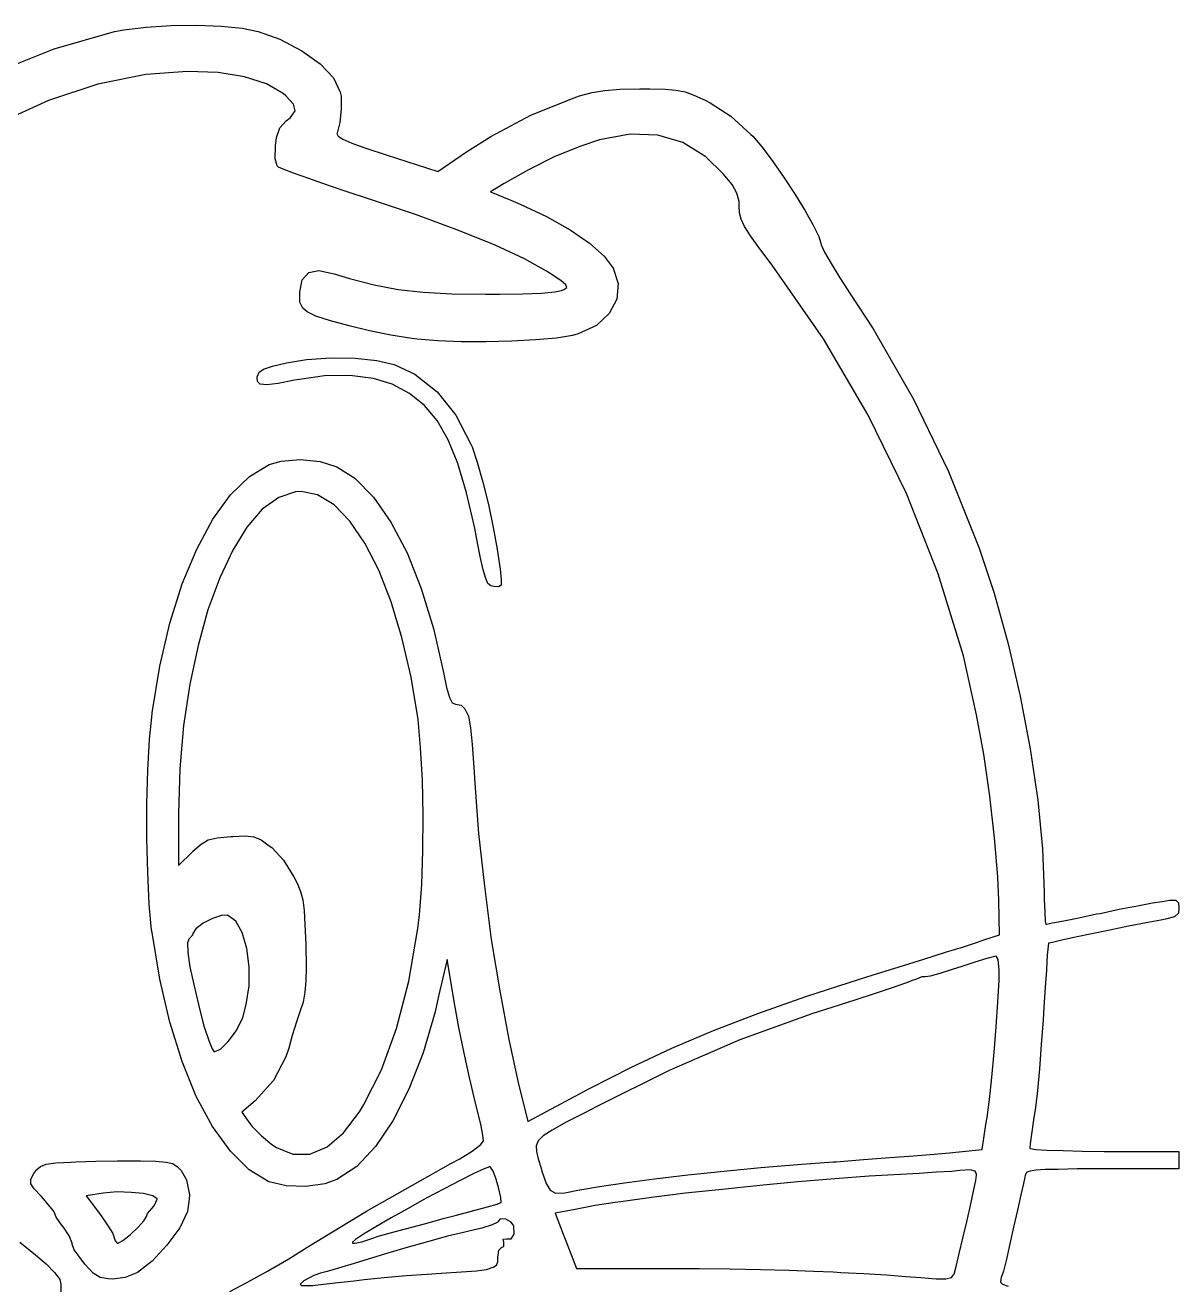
# Model space of a CAD drawing. Extents: x 87 to 114.3, y -106.8 to -95.5.
# Drawn here: x 106.988 to 109.698, y -101.097 to -98.137 of the extents above; entities that cross this region are included whole.
import ezdxf

# ---------------------------------------------------------------- set-up
doc = ezdxf.new("R2010")
doc.units = 0
doc.layers.add('BLACK', color=7, linetype='CONTINUOUS')

msp = doc.modelspace()

# ---------------------------------------------------------------- linework, layer by layer
at = {"layer": 'BLACK', "linetype": 'CONTINUOUS'}
for p, q in [((107.056, -98.1919), (107.198, -98.1517)), ((107.198, -98.1517), (107.22, -98.1474)), ((107.22, -98.1474), (107.272, -98.141)), ((107.272, -98.141), (107.331, -98.1374)), ((107.331, -98.1374), (107.391, -98.1366)), ((107.391, -98.1366), (107.448, -98.1387)), ((107.448, -98.1387), (107.498, -98.1436)), ((107.498, -98.1436), (107.535, -98.1514)), ((107.535, -98.1514), (107.586, -98.1697)), ((107.586, -98.1697), (107.638, -98.1965)), ((106.914, -98.2487), (107.056, -98.1919)), ((107.638, -98.1965), (107.681, -98.2272)), ((107.681, -98.2272), (107.712, -98.2603)), ((107.271, -98.2524), (107.159, -98.2753)), ((107.369, -98.245), (107.271, -98.2524)), ((107.441, -98.248), (107.369, -98.245)), ((107.503, -98.2581), (107.441, -98.248)), ((107.555, -98.2746), (107.503, -98.2581)), ((107.712, -98.2603), (107.728, -98.2939)), ((107.159, -98.2753), (107.043, -98.3134)), ((107.594, -98.2971), (107.555, -98.2746)), ((107.6, -98.3026), (107.594, -98.2971)), ((107.728, -98.2939), (107.73, -98.3033)), ((108.29, -98.3028), (108.32, -98.2946)), ((108.32, -98.2946), (108.35, -98.2896)), ((108.35, -98.2896), (108.385, -98.2872)), ((108.385, -98.2872), (108.432, -98.2863)), ((108.432, -98.2863), (108.455, -98.2863)), ((108.455, -98.2863), (108.491, -98.2868)), ((108.491, -98.2868), (108.517, -98.2889)), ((108.517, -98.2889), (108.538, -98.2934)), ((108.538, -98.2934), (108.559, -98.3012)), ((108.559, -98.3012), (108.585, -98.313)), ((107.043, -98.3134), (106.925, -98.3663)), ((107.618, -98.3222), (107.6, -98.3026)), ((107.622, -98.3376), (107.618, -98.3222)), ((107.73, -98.3033), (107.73, -98.3329)), ((108.176, -98.3479), (108.271, -98.3093)), ((108.271, -98.3093), (108.29, -98.3028)), ((108.585, -98.313), (108.597, -98.3192)), ((108.597, -98.3192), (108.646, -98.3505)), ((107.586, -98.3776), (107.601, -98.361)), ((107.601, -98.361), (107.611, -98.353)), ((107.611, -98.353), (107.622, -98.3376)), ((107.73, -98.3329), (107.727, -98.365)), ((108.082, -98.3979), (108.176, -98.3479)), ((108.646, -98.3505), (108.693, -98.3933)), ((107.578, -98.4005), (107.586, -98.3776)), ((107.721, -98.39), (107.72, -98.3911)), ((107.727, -98.365), (107.721, -98.39)), ((107.575, -98.4502), (107.576, -98.42)), ((107.576, -98.42), (107.578, -98.4005)), ((107.72, -98.3911), (107.723, -98.3972)), ((107.723, -98.3972), (107.734, -98.4044)), ((107.734, -98.4044), (107.755, -98.4135)), ((107.755, -98.4135), (107.788, -98.4256)), ((108.025, -98.4343), (108.082, -98.3979)), ((108.337, -98.4057), (108.291, -98.4212)), ((108.409, -98.3927), (108.337, -98.4057)), ((108.474, -98.3948), (108.409, -98.3927)), ((108.533, -98.4124), (108.474, -98.3948)), ((108.587, -98.4455), (108.533, -98.4124)), ((108.693, -98.3933), (108.697, -98.3971)), ((108.697, -98.3971), (108.719, -98.4233)), ((107.788, -98.4256), (107.836, -98.4412)), ((107.836, -98.4412), (107.957, -98.4799)), ((107.957, -98.4799), (108.025, -98.4343)), ((108.231, -98.4459), (108.17, -98.476)), ((108.291, -98.4212), (108.231, -98.4459)), ((108.628, -98.4855), (108.587, -98.4455)), ((108.719, -98.4233), (108.744, -98.4569)), ((107.58, -98.4672), (107.575, -98.4502)), ((107.583, -98.4701), (107.58, -98.4672)), ((107.594, -98.475), (107.583, -98.4701)), ((107.618, -98.4842), (107.594, -98.475)), ((108.17, -98.476), (108.113, -98.5087)), ((108.744, -98.4569), (108.771, -98.495)), ((107.654, -98.4969), (107.618, -98.4842)), ((107.698, -98.5122), (107.654, -98.4969)), ((108.113, -98.5087), (108.081, -98.5283)), ((108.649, -98.5109), (108.628, -98.4855)), ((108.771, -98.495), (108.797, -98.5346)), ((107.749, -98.5294), (107.698, -98.5122)), ((107.79, -98.5428), (107.749, -98.5294)), ((108.081, -98.5283), (108.129, -98.5477)), ((108.66, -98.5308), (108.649, -98.5109)), ((108.665, -98.5506), (108.66, -98.5308)), ((108.797, -98.5346), (108.82, -98.5726)), ((107.907, -98.5823), (107.79, -98.5428)), ((108.129, -98.5477), (108.151, -98.557)), ((108.151, -98.557), (108.213, -98.586)), ((108.665, -98.5623), (108.665, -98.5506)), ((108.666, -98.5772), (108.665, -98.5623)), ((108.008, -98.6192), (107.907, -98.5823)), ((108.213, -98.586), (108.268, -98.6171)), ((108.67, -98.5919), (108.666, -98.5772)), ((108.678, -98.6091), (108.67, -98.5919)), ((108.82, -98.5726), (108.839, -98.6063)), ((108.092, -98.6535), (108.008, -98.6192)), ((108.268, -98.6171), (108.314, -98.6487)), ((108.692, -98.6315), (108.678, -98.6091)), ((108.839, -98.6063), (108.852, -98.6326)), ((108.161, -98.6851), (108.092, -98.6535)), ((108.314, -98.6487), (108.348, -98.6792)), ((108.714, -98.6618), (108.692, -98.6315)), ((108.852, -98.6326), (108.857, -98.6485)), ((108.857, -98.6485), (108.858, -98.6524)), ((108.858, -98.6524), (108.866, -98.6695)), ((108.213, -98.7141), (108.161, -98.6851)), ((108.348, -98.6792), (108.369, -98.7069)), ((108.743, -98.7006), (108.714, -98.6618)), ((108.866, -98.6695), (108.881, -98.6962)), ((107.654, -98.7177), (107.678, -98.713)), ((107.678, -98.713), (107.714, -98.7204)), ((108.221, -98.7196), (108.213, -98.7141)), ((108.369, -98.7069), (108.381, -98.7433)), ((108.863, -98.8736), (108.743, -98.7006)), ((108.881, -98.6962), (108.902, -98.7298)), ((107.633, -98.7626), (107.639, -98.735)), ((107.639, -98.735), (107.654, -98.7177)), ((107.714, -98.7204), (107.75, -98.7314)), ((107.75, -98.7314), (107.808, -98.7464)), ((108.246, -98.7362), (108.221, -98.7196)), ((108.258, -98.7463), (108.246, -98.7362)), ((108.381, -98.7433), (108.378, -98.7804)), ((108.902, -98.7298), (108.926, -98.7673)), ((107.633, -98.7869), (107.633, -98.7626)), ((107.808, -98.7464), (107.864, -98.757)), ((107.864, -98.757), (107.923, -98.7638)), ((107.923, -98.7638), (107.99, -98.7676)), ((107.99, -98.7676), (108.069, -98.7687)), ((108.069, -98.7687), (108.103, -98.7686)), ((108.103, -98.7686), (108.157, -98.7677)), ((108.157, -98.7677), (108.201, -98.7658)), ((108.201, -98.7658), (108.232, -98.7632)), ((108.232, -98.7632), (108.248, -98.7599)), ((108.248, -98.7599), (108.253, -98.7574)), ((108.253, -98.7574), (108.26, -98.7525)), ((108.26, -98.7525), (108.258, -98.7463)), ((108.926, -98.7673), (108.98, -98.8496)), ((107.64, -98.8014), (107.633, -98.7869)), ((107.65, -98.81), (107.64, -98.8014)), ((108.378, -98.7804), (108.36, -98.8139)), ((107.671, -98.8199), (107.65, -98.81)), ((107.705, -98.8313), (107.671, -98.8199)), ((107.749, -98.8431), (107.705, -98.8313)), ((108.36, -98.8139), (108.33, -98.8418)), ((107.797, -98.8544), (107.749, -98.8431)), ((107.847, -98.8644), (107.797, -98.8544)), ((107.896, -98.8722), (107.847, -98.8644)), ((108.287, -98.8617), (108.274, -98.8652)), ((108.33, -98.8418), (108.287, -98.8617)), ((108.98, -98.8496), (109.075, -99.0148)), ((107.909, -98.8738), (107.896, -98.8722)), ((107.957, -98.878), (107.909, -98.8738)), ((108.012, -98.8802), (107.957, -98.878)), ((108.071, -98.8805), (108.012, -98.8802)), ((108.131, -98.879), (108.071, -98.8805)), ((108.187, -98.8759), (108.131, -98.879)), ((108.236, -98.8713), (108.187, -98.8759)), ((108.274, -98.8652), (108.236, -98.8713)), ((108.968, -99.0525), (108.863, -98.8736)), ((107.602, -98.9294), (107.649, -98.9218)), ((107.649, -98.9218), (107.706, -98.9178)), ((107.706, -98.9178), (107.763, -98.9185)), ((107.763, -98.9185), (107.814, -98.9239)), ((107.534, -98.9609), (107.538, -98.9516)), ((107.538, -98.9516), (107.548, -98.9443)), ((107.548, -98.9443), (107.569, -98.9374)), ((107.569, -98.9374), (107.602, -98.9294)), ((107.814, -98.9239), (107.855, -98.9338)), ((107.855, -98.9338), (107.903, -98.9564)), ((107.533, -98.9629), (107.534, -98.9609)), ((107.534, -98.9738), (107.533, -98.9629)), ((107.54, -98.9799), (107.534, -98.9738)), ((107.556, -98.9813), (107.54, -98.9799)), ((107.582, -98.9782), (107.556, -98.9813)), ((107.621, -98.9706), (107.582, -98.9782)), ((107.632, -98.9684), (107.621, -98.9706)), ((107.691, -98.96), (107.632, -98.9684)), ((107.751, -98.9595), (107.691, -98.96)), ((107.806, -98.9664), (107.751, -98.9595)), ((107.85, -98.9797), (107.806, -98.9664)), ((107.891, -99.0018), (107.85, -98.9797)), ((107.903, -98.9564), (107.956, -98.9979)), ((107.926, -99.0298), (107.891, -99.0018)), ((107.956, -98.9979), (108, -99.0529)), ((107.956, -99.0653), (107.926, -99.0298)), ((109.075, -99.0148), (109.157, -99.185)), ((107.982, -99.1101), (107.956, -99.0653)), ((108, -99.0529), (108.035, -99.1209)), ((109.058, -99.2367), (108.968, -99.0525)), ((108.004, -99.166), (107.982, -99.1101)), ((108.035, -99.1209), (108.038, -99.1268)), ((108.038, -99.1268), (108.05, -99.1629)), ((107.561, -99.1684), (107.589, -99.1604)), ((107.589, -99.1604), (107.634, -99.1568)), ((107.634, -99.1568), (107.681, -99.1614)), ((107.515, -99.1963), (107.561, -99.1684)), ((107.681, -99.1614), (107.72, -99.1739)), ((107.72, -99.1739), (107.762, -99.2008)), ((108.025, -99.2347), (108.004, -99.166)), ((108.05, -99.1629), (108.063, -99.2097)), ((109.157, -99.185), (109.229, -99.365)), ((107.47, -99.2397), (107.515, -99.1963)), ((107.762, -99.2008), (107.806, -99.2454)), ((108.063, -99.2097), (108.076, -99.2625)), ((107.429, -99.2971), (107.47, -99.2397)), ((107.584, -99.2456), (107.545, -99.2736)), ((107.623, -99.2325), (107.584, -99.2456)), ((107.636, -99.2317), (107.623, -99.2325)), ((107.675, -99.2398), (107.636, -99.2317)), ((107.714, -99.2635), (107.675, -99.2398)), ((107.806, -99.2454), (107.847, -99.3042)), ((108.044, -99.3178), (108.025, -99.2347)), ((109.133, -99.4255), (109.058, -99.2367)), ((107.545, -99.2736), (107.509, -99.3153)), ((107.751, -99.3015), (107.714, -99.2635)), ((108.076, -99.2625), (108.087, -99.3166)), ((107.391, -99.3673), (107.429, -99.2971)), ((107.786, -99.3529), (107.751, -99.3015)), ((107.847, -99.3042), (107.885, -99.376)), ((107.509, -99.3153), (107.476, -99.3694)), ((108.048, -99.3396), (108.044, -99.3178)), ((108.087, -99.3166), (108.097, -99.3672)), ((107.357, -99.4491), (107.391, -99.3673)), ((107.819, -99.4163), (107.786, -99.3529)), ((108.057, -99.3848), (108.048, -99.3396)), ((108.097, -99.3672), (108.103, -99.4095)), ((109.229, -99.365), (109.264, -99.471)), ((107.476, -99.3694), (107.445, -99.4347)), ((107.885, -99.376), (107.918, -99.4595)), ((108.064, -99.4161), (108.057, -99.3848)), ((107.848, -99.4907), (107.819, -99.4163)), ((108.07, -99.4363), (108.064, -99.4161)), ((108.103, -99.4095), (108.104, -99.4134)), ((108.104, -99.4134), (108.106, -99.4388)), ((109.192, -99.6181), (109.133, -99.4255)), ((107.328, -99.5412), (107.357, -99.4491)), ((107.445, -99.4347), (107.417, -99.5098)), ((108.075, -99.4478), (108.07, -99.4363)), ((108.082, -99.4533), (108.075, -99.4478)), ((108.09, -99.4553), (108.082, -99.4533)), ((108.1, -99.4561), (108.09, -99.4553)), ((108.106, -99.4518), (108.1, -99.4561)), ((108.106, -99.4388), (108.106, -99.4518)), ((107.918, -99.4595), (107.947, -99.5535)), ((109.264, -99.471), (109.297, -99.5894)), ((107.417, -99.5098), (107.394, -99.5934)), ((107.873, -99.575), (107.848, -99.4907)), ((107.304, -99.6424), (107.328, -99.5412)), ((107.895, -99.668), (107.873, -99.575)), ((107.947, -99.5535), (107.971, -99.6568)), ((107.394, -99.5934), (107.375, -99.6843)), ((109.297, -99.5894), (109.325, -99.7124)), ((109.223, -99.7567), (109.192, -99.6181)), ((107.286, -99.7514), (107.304, -99.6424)), ((107.971, -99.6568), (107.978, -99.6922)), ((107.375, -99.6843), (107.36, -99.7812)), ((107.911, -99.7675), (107.895, -99.668)), ((107.978, -99.6922), (107.985, -99.7159)), ((107.985, -99.7159), (107.991, -99.7282)), ((109.325, -99.7124), (109.349, -99.8363)), ((107.286, -99.7538), (107.286, -99.7514)), ((107.991, -99.7282), (107.999, -99.7317)), ((107.999, -99.7317), (107.999, -99.7317)), ((107.999, -99.7317), (108.012, -99.7341)), ((108.012, -99.7341), (108.021, -99.7427)), ((108.021, -99.7427), (108.029, -99.7595)), ((107.28, -99.8141), (107.286, -99.7538)), ((107.36, -99.7812), (107.351, -99.8829)), ((107.917, -99.8334), (107.911, -99.7675)), ((108.029, -99.7595), (108.034, -99.7866)), ((109.24, -99.8491), (109.223, -99.7567)), ((108.034, -99.7866), (108.038, -99.8262)), ((107.276, -99.8862), (107.28, -99.8141)), ((107.921, -99.9101), (107.917, -99.8334)), ((108.038, -99.8262), (108.042, -99.8804)), ((109.349, -99.8363), (109.367, -99.9571)), ((109.254, -99.9472), (109.24, -99.8491)), ((107.274, -99.9656), (107.276, -99.8862)), ((107.351, -99.8829), (107.348, -99.988)), ((108.042, -99.8804), (108.044, -99.9173)), ((107.923, -99.9925), (107.921, -99.9101)), ((108.044, -99.9173), (108.05, -99.9925)), ((109.265, -100.045), (109.254, -99.9472)), ((109.367, -99.9571), (109.378, -100.071)), ((107.274, -100.048), (107.274, -99.9656)), ((107.348, -99.988), (107.348, -100.11)), ((107.922, -100.076), (107.923, -99.9925)), ((108.05, -99.9925), (108.053, -100.035)), ((107.276, -100.127), (107.274, -100.048)), ((107.418, -100.05), (107.439, -100.045)), ((107.439, -100.045), (107.471, -100.042)), ((107.471, -100.042), (107.476, -100.042)), ((107.476, -100.042), (107.505, -100.041)), ((107.505, -100.041), (107.525, -100.043)), ((107.525, -100.043), (107.542, -100.05)), ((108.053, -100.035), (108.067, -100.159)), ((109.273, -100.137), (109.265, -100.045)), ((107.348, -100.11), (107.381, -100.078)), ((107.381, -100.078), (107.382, -100.077)), ((107.382, -100.077), (107.401, -100.06)), ((107.401, -100.06), (107.418, -100.05)), ((107.542, -100.05), (107.561, -100.064)), ((107.561, -100.064), (107.567, -100.068)), ((107.567, -100.068), (107.595, -100.098)), ((107.92, -100.155), (107.922, -100.076)), ((109.378, -100.071), (109.382, -100.174)), ((107.595, -100.098), (107.619, -100.137)), ((107.279, -100.201), (107.276, -100.127)), ((107.619, -100.137), (107.627, -100.152)), ((109.275, -100.192), (109.273, -100.137)), ((107.627, -100.152), (107.635, -100.171)), ((107.914, -100.226), (107.92, -100.155)), ((108.067, -100.159), (108.083, -100.284)), ((107.635, -100.171), (107.64, -100.191)), ((107.64, -100.191), (107.643, -100.216)), ((109.277, -100.273), (109.275, -100.192)), ((109.382, -100.174), (109.382, -100.19)), ((109.382, -100.19), (109.383, -100.22)), ((109.636, -100.198), (109.659, -100.195)), ((109.659, -100.195), (109.676, -100.192)), ((109.676, -100.192), (109.691, -100.192)), ((109.691, -100.192), (109.697, -100.198)), ((107.285, -100.262), (107.279, -100.201)), ((107.643, -100.216), (107.645, -100.249)), ((107.91, -100.258), (107.914, -100.226)), ((109.383, -100.22), (109.384, -100.241)), ((109.463, -100.233), (109.505, -100.224)), ((109.505, -100.224), (109.513, -100.223)), ((109.513, -100.223), (109.558, -100.213)), ((109.558, -100.213), (109.601, -100.205)), ((109.601, -100.205), (109.636, -100.198)), ((109.697, -100.222), (109.688, -100.231)), ((109.697, -100.198), (109.698, -100.21)), ((109.698, -100.21), (109.697, -100.222)), ((107.406, -100.246), (107.389, -100.259)), ((107.428, -100.235), (107.406, -100.246)), ((107.449, -100.228), (107.428, -100.235)), ((107.463, -100.227), (107.449, -100.228)), ((107.483, -100.241), (107.463, -100.227)), ((107.498, -100.268), (107.483, -100.241)), ((107.645, -100.249), (107.647, -100.295)), ((109.384, -100.241), (109.386, -100.248)), ((109.386, -100.248), (109.387, -100.248)), ((109.387, -100.248), (109.401, -100.245)), ((109.401, -100.245), (109.428, -100.24)), ((109.428, -100.24), (109.463, -100.233)), ((109.58, -100.253), (109.536, -100.262)), ((109.621, -100.245), (109.58, -100.253)), ((109.656, -100.239), (109.621, -100.245)), ((109.667, -100.236), (109.656, -100.239)), ((109.688, -100.231), (109.667, -100.236)), ((107.286, -100.268), (107.285, -100.262)), ((107.304, -100.377), (107.286, -100.268)), ((107.372, -100.283), (107.369, -100.292)), ((107.381, -100.274), (107.372, -100.283)), ((107.382, -100.27), (107.381, -100.274)), ((107.389, -100.259), (107.382, -100.27)), ((107.509, -100.305), (107.498, -100.268)), ((107.889, -100.382), (107.91, -100.258)), ((108.083, -100.284), (108.103, -100.405)), ((109.223, -100.291), (109.24, -100.285)), ((109.24, -100.285), (109.277, -100.273)), ((109.455, -100.279), (109.423, -100.286)), ((109.494, -100.271), (109.455, -100.279)), ((109.536, -100.262), (109.494, -100.271)), ((107.369, -100.292), (107.37, -100.315)), ((107.37, -100.315), (107.375, -100.348)), ((107.514, -100.348), (107.509, -100.305)), ((107.647, -100.295), (107.647, -100.299)), ((107.647, -100.299), (107.648, -100.346)), ((109.099, -100.33), (109.15, -100.314)), ((109.15, -100.314), (109.192, -100.301)), ((109.192, -100.301), (109.223, -100.291)), ((109.391, -100.3), (109.389, -100.321)), ((109.392, -100.293), (109.391, -100.3)), ((109.401, -100.291), (109.392, -100.293)), ((109.423, -100.286), (109.401, -100.291)), ((107.979, -100.331), (107.959, -100.417)), ((107.997, -100.438), (107.979, -100.331)), ((109.041, -100.348), (109.099, -100.33)), ((109.219, -100.337), (109.186, -100.348)), ((109.247, -100.329), (109.219, -100.337)), ((109.265, -100.324), (109.247, -100.329)), ((109.269, -100.323), (109.265, -100.324)), ((109.274, -100.331), (109.269, -100.323)), ((109.276, -100.356), (109.274, -100.331)), ((109.389, -100.321), (109.387, -100.354)), ((107.375, -100.348), (107.384, -100.39)), ((107.514, -100.393), (107.514, -100.348)), ((107.648, -100.348), (107.647, -100.381)), ((107.648, -100.346), (107.648, -100.348)), ((108.948, -100.377), (108.978, -100.368)), ((108.978, -100.368), (109.041, -100.348)), ((109.094, -100.372), (109.078, -100.379)), ((109.103, -100.372), (109.094, -100.372)), ((109.114, -100.37), (109.103, -100.372)), ((109.137, -100.364), (109.114, -100.37)), ((109.168, -100.354), (109.137, -100.364)), ((109.186, -100.348), (109.168, -100.354)), ((109.276, -100.38), (109.276, -100.356)), ((109.387, -100.356), (109.384, -100.396)), ((109.387, -100.354), (109.387, -100.356)), ((107.328, -100.478), (107.304, -100.377)), ((107.384, -100.39), (107.395, -100.437)), ((107.507, -100.437), (107.514, -100.393)), ((107.647, -100.381), (107.645, -100.408)), ((107.86, -100.493), (107.889, -100.382)), ((108.822, -100.418), (108.948, -100.377)), ((109.025, -100.398), (108.985, -100.411)), ((109.056, -100.387), (109.025, -100.398)), ((109.074, -100.38), (109.056, -100.387)), ((109.078, -100.379), (109.074, -100.38)), ((109.273, -100.431), (109.276, -100.38)), ((109.384, -100.396), (109.381, -100.443)), ((107.641, -100.431), (107.633, -100.454)), ((107.645, -100.408), (107.641, -100.431)), ((107.959, -100.417), (107.951, -100.454)), ((108.103, -100.405), (108.124, -100.519)), ((108.709, -100.458), (108.822, -100.418)), ((108.937, -100.427), (108.885, -100.443)), ((108.985, -100.411), (108.937, -100.427)), ((109.269, -100.489), (109.273, -100.431)), ((107.395, -100.437), (107.408, -100.488)), ((107.499, -100.467), (107.507, -100.437)), ((107.633, -100.454), (107.626, -100.475)), ((107.951, -100.454), (107.923, -100.55)), ((108.007, -100.491), (107.997, -100.438)), ((108.605, -100.498), (108.709, -100.458)), ((108.836, -100.459), (108.667, -100.52)), ((108.885, -100.443), (108.836, -100.459)), ((109.381, -100.443), (109.379, -100.473)), ((107.357, -100.571), (107.328, -100.478)), ((107.408, -100.488), (107.41, -100.494)), ((107.484, -100.498), (107.499, -100.467)), ((107.626, -100.475), (107.615, -100.51)), ((108.019, -100.551), (108.007, -100.491)), ((109.264, -100.549), (109.269, -100.489)), ((109.379, -100.473), (109.375, -100.531)), ((107.41, -100.494), (107.419, -100.521)), ((107.419, -100.521), (107.427, -100.541)), ((107.465, -100.524), (107.484, -100.498)), ((107.615, -100.51), (107.607, -100.539)), ((107.825, -100.59), (107.86, -100.493)), ((108.124, -100.519), (108.146, -100.62)), ((108.667, -100.52), (108.501, -100.592)), ((108.507, -100.539), (108.605, -100.498)), ((107.427, -100.541), (107.432, -100.548)), ((107.432, -100.548), (107.447, -100.542)), ((107.447, -100.542), (107.465, -100.524)), ((107.607, -100.539), (107.6, -100.56)), ((107.923, -100.55), (107.889, -100.636)), ((108.032, -100.608), (108.019, -100.551)), ((108.412, -100.584), (108.507, -100.539)), ((109.259, -100.608), (109.264, -100.549)), ((109.375, -100.531), (109.371, -100.588)), ((107.39, -100.653), (107.357, -100.571)), ((107.6, -100.56), (107.571, -100.615)), ((107.783, -100.673), (107.825, -100.59)), ((108.04, -100.645), (108.032, -100.608)), ((108.314, -100.634), (108.412, -100.584)), ((108.501, -100.592), (108.331, -100.676)), ((109.253, -100.66), (109.259, -100.608)), ((109.371, -100.588), (109.366, -100.639)), ((107.571, -100.615), (107.528, -100.663)), ((107.889, -100.636), (107.852, -100.71)), ((108.146, -100.62), (108.169, -100.712)), ((108.29, -100.647), (108.314, -100.634)), ((109.366, -100.639), (109.361, -100.679)), ((107.428, -100.723), (107.39, -100.653)), ((107.528, -100.663), (107.497, -100.69)), ((108.05, -100.684), (108.04, -100.645)), ((108.169, -100.712), (108.29, -100.647)), ((109.248, -100.702), (109.253, -100.66)), ((107.497, -100.69), (107.516, -100.716)), ((107.736, -100.738), (107.773, -100.689)), ((107.773, -100.689), (107.783, -100.673)), ((108.058, -100.718), (108.05, -100.684)), ((108.301, -100.692), (108.257, -100.714)), ((108.331, -100.676), (108.301, -100.692)), ((109.361, -100.679), (109.357, -100.708)), ((107.47, -100.781), (107.428, -100.723)), ((107.516, -100.716), (107.521, -100.723)), ((107.521, -100.723), (107.543, -100.745)), ((107.852, -100.71), (107.811, -100.77)), ((108.063, -100.744), (108.058, -100.718)), ((108.257, -100.714), (108.226, -100.732)), ((109.236, -100.777), (109.245, -100.719)), ((109.245, -100.719), (109.248, -100.702)), ((109.357, -100.708), (109.352, -100.741)), ((107.543, -100.745), (107.567, -100.766)), ((107.697, -100.771), (107.736, -100.738)), ((108.058, -100.766), (108.065, -100.757)), ((108.065, -100.757), (108.063, -100.744)), ((108.065, -100.757), (108.065, -100.757)), ((108.193, -100.757), (108.188, -100.769)), ((108.205, -100.745), (108.193, -100.757)), ((108.226, -100.732), (108.205, -100.745)), ((109.352, -100.741), (109.349, -100.764)), ((107.514, -100.825), (107.47, -100.781)), ((107.567, -100.766), (107.578, -100.773)), ((107.578, -100.773), (107.617, -100.788)), ((107.617, -100.788), (107.657, -100.788)), ((107.657, -100.788), (107.697, -100.771)), ((107.811, -100.77), (107.767, -100.817)), ((108.009, -100.799), (108.038, -100.781)), ((108.038, -100.781), (108.058, -100.766)), ((108.188, -100.769), (108.189, -100.782)), ((108.189, -100.782), (108.193, -100.799)), ((109.075, -100.792), (109.123, -100.788)), ((109.123, -100.788), (109.159, -100.785)), ((109.159, -100.785), (109.182, -100.783)), ((109.182, -100.783), (109.236, -100.777)), ((109.349, -100.764), (109.348, -100.775)), ((109.348, -100.775), (109.349, -100.775)), ((109.349, -100.775), (109.362, -100.777)), ((109.362, -100.777), (109.388, -100.779)), ((109.388, -100.779), (109.426, -100.78)), ((109.426, -100.78), (109.471, -100.781)), ((109.471, -100.781), (109.523, -100.782)), ((109.523, -100.782), (109.698, -100.782)), ((109.698, -100.782), (109.698, -100.823)), ((107.015, -100.824), (107.024, -100.817)), ((107.024, -100.817), (107.037, -100.812)), ((107.037, -100.812), (107.06, -100.809)), ((107.06, -100.809), (107.096, -100.807)), ((107.096, -100.807), (107.107, -100.806)), ((107.107, -100.806), (107.154, -100.805)), ((107.154, -100.805), (107.205, -100.804)), ((107.205, -100.804), (107.252, -100.804)), ((107.252, -100.804), (107.259, -100.804)), ((107.259, -100.804), (107.295, -100.805)), ((107.295, -100.805), (107.319, -100.807)), ((107.319, -100.807), (107.334, -100.81)), ((107.334, -100.81), (107.345, -100.817)), ((107.345, -100.817), (107.354, -100.827)), ((107.767, -100.817), (107.72, -100.848)), ((107.79, -100.922), (107.988, -100.81)), ((107.988, -100.81), (108.009, -100.799)), ((108.079, -100.818), (108.066, -100.823)), ((108.08, -100.818), (108.079, -100.818)), ((108.087, -100.828), (108.08, -100.818)), ((108.193, -100.799), (108.2, -100.821)), ((108.716, -100.82), (108.802, -100.813)), ((108.802, -100.813), (108.886, -100.806)), ((108.886, -100.806), (108.893, -100.806)), ((108.893, -100.806), (108.957, -100.801)), ((108.957, -100.801), (109.019, -100.796)), ((109.019, -100.796), (109.075, -100.792)), ((107.001, -100.847), (107.008, -100.834)), ((107.001, -100.858), (107.001, -100.847)), ((107.008, -100.834), (107.015, -100.824)), ((107.354, -100.827), (107.367, -100.849)), ((107.56, -100.853), (107.514, -100.825)), ((107.72, -100.848), (107.692, -100.858)), ((108.042, -100.834), (108.01, -100.85)), ((108.066, -100.823), (108.042, -100.834)), ((108.094, -100.847), (108.087, -100.828)), ((108.101, -100.87), (108.094, -100.847)), ((108.2, -100.821), (108.202, -100.828)), ((108.202, -100.828), (108.212, -100.857)), ((108.396, -100.856), (108.466, -100.846)), ((108.466, -100.846), (108.545, -100.837)), ((108.545, -100.837), (108.629, -100.828)), ((108.629, -100.828), (108.716, -100.82)), ((108.89, -100.846), (108.803, -100.853)), ((108.971, -100.84), (108.89, -100.846)), ((109.044, -100.836), (108.971, -100.84)), ((109.088, -100.834), (109.044, -100.836)), ((109.129, -100.831), (109.088, -100.834)), ((109.164, -100.829), (109.129, -100.831)), ((109.184, -100.827), (109.164, -100.829)), ((109.208, -100.825), (109.184, -100.827)), ((109.22, -100.828), (109.208, -100.825)), ((109.223, -100.835), (109.22, -100.828)), ((109.221, -100.85), (109.223, -100.838)), ((109.223, -100.838), (109.223, -100.835)), ((109.336, -100.842), (109.333, -100.857)), ((109.337, -100.838), (109.336, -100.842)), ((109.338, -100.836), (109.337, -100.838)), ((109.341, -100.831), (109.338, -100.836)), ((109.349, -100.828), (109.341, -100.831)), ((109.362, -100.826), (109.349, -100.828)), ((109.384, -100.824), (109.362, -100.826)), ((109.415, -100.824), (109.384, -100.824)), ((109.459, -100.823), (109.415, -100.824)), ((109.518, -100.823), (109.459, -100.823)), ((109.698, -100.823), (109.518, -100.823)), ((107.009, -100.87), (107.001, -100.858)), ((107.026, -100.888), (107.009, -100.87)), ((107.204, -100.877), (107.171, -100.88)), ((107.237, -100.878), (107.204, -100.877)), ((107.367, -100.849), (107.374, -100.884)), ((107.561, -100.853), (107.56, -100.853)), ((107.601, -100.863), (107.561, -100.853)), ((107.647, -100.864), (107.601, -100.863)), ((107.692, -100.858), (107.647, -100.864)), ((107.972, -100.87), (107.93, -100.892)), ((108.01, -100.85), (107.972, -100.87)), ((108.105, -100.89), (108.101, -100.87)), ((108.212, -100.857), (108.221, -100.873)), ((108.221, -100.873), (108.234, -100.88)), ((108.256, -100.879), (108.29, -100.872)), ((108.29, -100.872), (108.291, -100.872)), ((108.291, -100.872), (108.337, -100.864)), ((108.337, -100.864), (108.396, -100.856)), ((108.625, -100.871), (108.539, -100.88)), ((108.714, -100.862), (108.625, -100.871)), ((108.803, -100.853), (108.714, -100.862)), ((109.209, -100.909), (109.216, -100.875)), ((109.216, -100.875), (109.221, -100.85)), ((109.333, -100.857), (109.327, -100.884)), ((107.043, -100.907), (107.026, -100.888)), ((107.054, -100.921), (107.043, -100.907)), ((107.171, -100.88), (107.131, -100.886)), ((107.131, -100.886), (107.165, -100.931)), ((107.266, -100.881), (107.237, -100.878)), ((107.288, -100.886), (107.266, -100.881)), ((107.298, -100.893), (107.288, -100.886)), ((107.292, -100.908), (107.298, -100.894)), ((107.298, -100.894), (107.298, -100.893)), ((107.373, -100.894), (107.369, -100.923)), ((107.374, -100.884), (107.373, -100.894)), ((107.93, -100.892), (107.888, -100.916)), ((108.074, -100.912), (108.097, -100.906)), ((108.097, -100.906), (108.105, -100.902)), ((108.106, -100.902), (108.105, -100.89)), ((108.105, -100.902), (108.106, -100.902)), ((108.234, -100.88), (108.256, -100.879)), ((108.374, -100.902), (108.327, -100.909)), ((108.387, -100.9), (108.374, -100.902)), ((108.459, -100.89), (108.387, -100.9)), ((108.539, -100.88), (108.459, -100.89)), ((109.327, -100.884), (109.319, -100.92)), ((107.057, -100.926), (107.054, -100.921)), ((107.061, -100.936), (107.057, -100.926)), ((107.073, -100.954), (107.061, -100.936)), ((107.165, -100.931), (107.181, -100.955)), ((107.267, -100.945), (107.273, -100.935)), ((107.273, -100.935), (107.275, -100.928)), ((107.275, -100.928), (107.286, -100.915)), ((107.286, -100.915), (107.292, -100.908)), ((107.369, -100.923), (107.351, -100.961)), ((107.652, -101.006), (107.79, -100.922)), ((107.888, -100.916), (107.848, -100.938)), ((107.973, -100.939), (108.001, -100.932)), ((108.001, -100.932), (108.042, -100.921)), ((108.042, -100.921), (108.074, -100.912)), ((108.28, -100.918), (108.233, -100.927)), ((108.233, -100.927), (108.252, -100.976)), ((108.327, -100.909), (108.28, -100.918)), ((109.2, -100.947), (109.209, -100.909)), ((109.319, -100.92), (109.31, -100.96)), ((107.078, -100.96), (107.073, -100.954)), ((107.091, -100.98), (107.078, -100.96)), ((107.181, -100.955), (107.194, -100.975)), ((107.235, -100.977), (107.253, -100.96)), ((107.253, -100.96), (107.267, -100.945)), ((107.351, -100.961), (107.321, -101.002)), ((107.812, -100.959), (107.783, -100.976)), ((107.848, -100.938), (107.812, -100.959)), ((107.843, -100.974), (107.881, -100.964)), ((107.881, -100.964), (107.926, -100.952)), ((107.926, -100.952), (107.973, -100.939)), ((108.061, -100.962), (108.03, -100.969)), ((108.085, -100.954), (108.061, -100.962)), ((108.097, -100.949), (108.085, -100.954)), ((108.098, -100.947), (108.097, -100.949)), ((108.104, -100.94), (108.098, -100.947)), ((108.117, -100.941), (108.104, -100.94)), ((108.13, -100.948), (108.117, -100.941)), ((108.136, -100.957), (108.13, -100.948)), ((108.137, -100.976), (108.136, -100.957)), ((109.191, -100.986), (109.2, -100.947)), ((109.31, -100.96), (109.301, -100.999)), ((106.975, -100.995), (107.012, -101.025)), ((107.098, -100.997), (107.091, -100.98)), ((107.194, -100.975), (107.198, -100.987)), ((107.198, -100.987), (107.199, -100.992)), ((107.199, -100.992), (107.205, -100.998)), ((107.205, -100.998), (107.217, -100.991)), ((107.217, -100.991), (107.235, -100.977)), ((107.764, -100.989), (107.757, -100.995)), ((107.757, -100.995), (107.757, -100.997)), ((107.763, -100.997), (107.779, -100.994)), ((107.783, -100.976), (107.764, -100.989)), ((107.779, -100.994), (107.807, -100.985)), ((107.807, -100.985), (107.815, -100.982)), ((107.815, -100.982), (107.843, -100.974)), ((107.933, -100.994), (107.882, -101.008)), ((107.98, -100.981), (107.933, -100.994)), ((108.018, -100.972), (107.98, -100.981)), ((108.03, -100.969), (108.018, -100.972)), ((108.111, -100.988), (108.119, -100.987)), ((108.112, -100.995), (108.111, -100.988)), ((108.112, -101.005), (108.112, -100.995)), ((108.119, -100.987), (108.13, -100.987)), ((108.13, -100.987), (108.137, -100.976)), ((108.252, -100.976), (108.258, -100.992)), ((108.258, -100.992), (108.283, -101.057)), ((109.182, -101.022), (109.191, -100.986)), ((107.012, -101.025), (107.028, -101.038)), ((107.098, -101), (107.098, -100.997)), ((107.103, -101.013), (107.098, -101)), ((107.117, -101.032), (107.103, -101.013)), ((107.205, -100.998), (107.205, -100.998)), ((107.321, -101.002), (107.286, -101.04)), ((107.607, -101.034), (107.652, -101.006)), ((107.757, -100.997), (107.763, -100.997)), ((107.832, -101.023), (107.804, -101.032)), ((107.882, -101.008), (107.832, -101.023)), ((108.098, -101.031), (108.101, -101.014)), ((108.101, -101.014), (108.108, -101.007)), ((108.108, -101.007), (108.112, -101.005)), ((109.175, -101.052), (109.182, -101.022)), ((109.301, -100.999), (109.293, -101.035)), ((107.028, -101.038), (107.037, -101.046)), ((107.037, -101.046), (107.057, -101.066)), ((107.128, -101.047), (107.117, -101.032)), ((107.148, -101.068), (107.128, -101.047)), ((107.286, -101.04), (107.252, -101.066)), ((107.557, -101.063), (107.607, -101.034)), ((107.761, -101.045), (107.724, -101.056)), ((107.804, -101.032), (107.761, -101.045)), ((108.072, -101.059), (108.087, -101.054)), ((108.087, -101.054), (108.095, -101.049)), ((108.095, -101.049), (108.098, -101.041)), ((108.098, -101.041), (108.098, -101.031)), ((109.17, -101.07), (109.175, -101.052)), ((109.293, -101.035), (109.286, -101.063)), ((107.057, -101.066), (107.068, -101.08)), ((107.068, -101.08), (107.069, -101.083)), ((107.069, -101.083), (107.072, -101.094)), ((107.164, -101.078), (107.148, -101.068)), ((107.183, -101.081), (107.164, -101.078)), ((107.193, -101.082), (107.183, -101.081)), ((107.223, -101.078), (107.193, -101.082)), ((107.25, -101.067), (107.223, -101.078)), ((107.252, -101.066), (107.25, -101.067)), ((107.509, -101.09), (107.557, -101.063)), ((107.644, -101.085), (107.642, -101.087)), ((107.666, -101.073), (107.644, -101.085)), ((107.682, -101.068), (107.666, -101.073)), ((107.697, -101.064), (107.682, -101.068)), ((107.724, -101.056), (107.697, -101.064)), ((107.761, -101.086), (107.784, -101.083)), ((107.784, -101.083), (107.831, -101.078)), ((107.831, -101.078), (107.883, -101.073)), ((107.883, -101.073), (107.932, -101.07)), ((107.932, -101.07), (107.965, -101.068)), ((107.965, -101.068), (108.013, -101.065)), ((108.013, -101.065), (108.048, -101.062)), ((108.048, -101.062), (108.072, -101.059)), ((108.283, -101.057), (108.518, -101.057)), ((108.518, -101.057), (108.571, -101.057)), ((108.571, -101.057), (108.643, -101.058)), ((108.643, -101.058), (108.715, -101.059)), ((108.715, -101.059), (108.782, -101.061)), ((108.782, -101.061), (108.84, -101.063)), ((108.84, -101.063), (108.886, -101.065)), ((108.886, -101.065), (108.904, -101.066)), ((108.904, -101.066), (108.958, -101.069)), ((108.958, -101.069), (109.011, -101.072)), ((109.011, -101.072), (109.057, -101.076)), ((109.057, -101.076), (109.092, -101.078)), ((109.092, -101.078), (109.128, -101.081)), ((109.128, -101.081), (109.151, -101.081)), ((109.151, -101.081), (109.164, -101.078)), ((109.164, -101.078), (109.169, -101.072)), ((109.169, -101.072), (109.17, -101.07)), ((109.28, -101.082), (109.279, -101.089)), ((109.281, -101.078), (109.28, -101.082)), ((109.286, -101.063), (109.281, -101.078)), ((107.072, -101.094), (107.072, -101.112)), ((107.469, -101.111), (107.509, -101.09)), ((107.642, -101.087), (107.634, -101.094)), ((107.634, -101.094), (107.638, -101.097)), ((107.638, -101.097), (107.657, -101.097)), ((107.657, -101.097), (107.663, -101.097)), ((107.663, -101.097), (107.689, -101.094)), ((107.689, -101.094), (107.723, -101.09)), ((107.723, -101.09), (107.761, -101.086)), ((109.279, -101.089), (109.284, -101.094)), ((109.284, -101.094), (109.297, -101.098))]:
    msp.add_line(p, q, dxfattribs=at)

doc.saveas('drawing.dxf')
